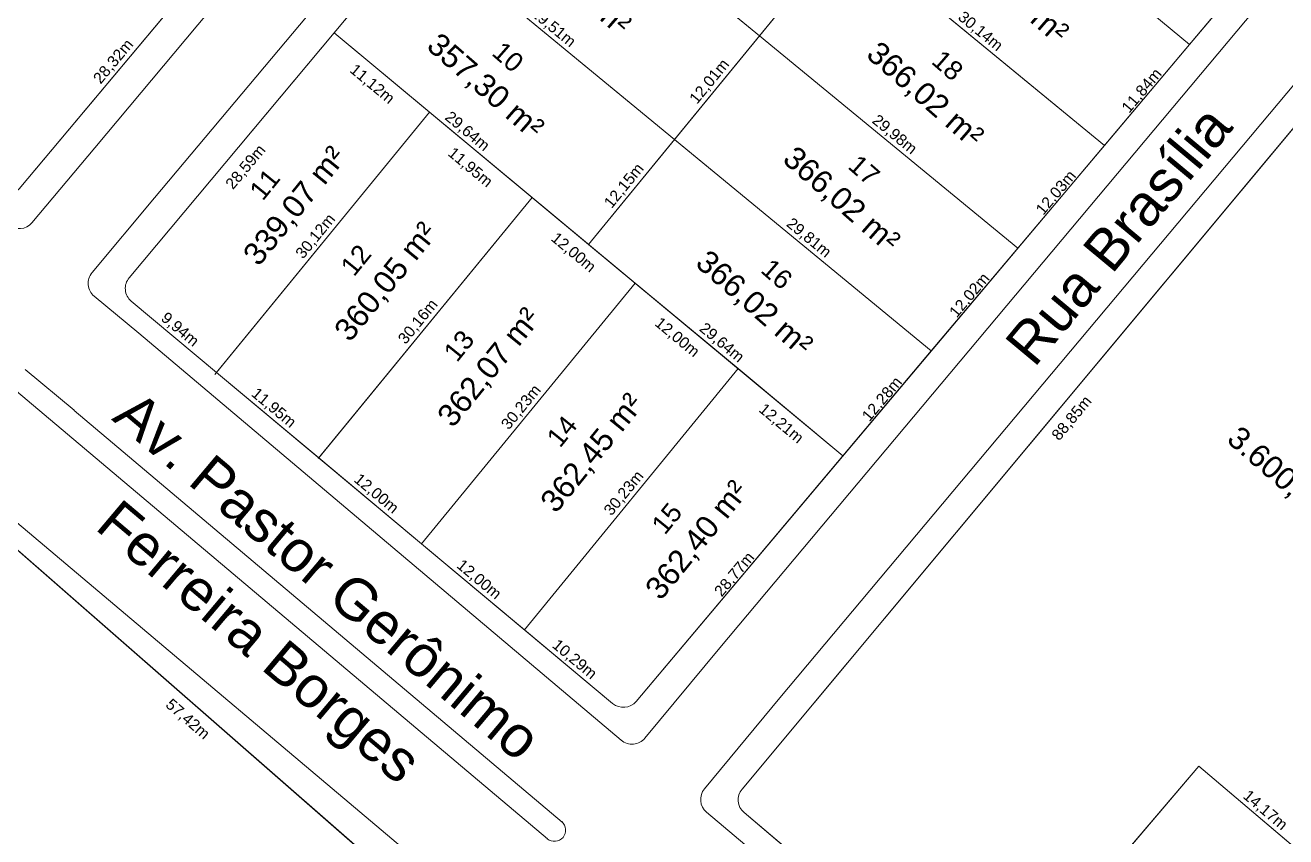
# Model space of a CAD drawing. Header units: metres. Extents: x 3808 to 8215, y 2374 to 6187.
# Drawn here: x 5426.7 to 5539.6, y 3229.2 to 3301.9 of the extents above; entities that cross this region are included whole.
import ezdxf

# ---------------------------------------------------------------- set-up
doc = ezdxf.new("R2010")
doc.units = ezdxf.units.M
for name, color, linetype in [('Areas Lotes', 1, 'Continuous'), ('Calçada', 8, 'Continuous'), ('COTAS', 7, 'Continuous'), ('Lote', 7, 'Continuous'), ('Nome das Ruas', 7, 'Continuous'), ('Nº Lote', 7, 'Continuous'), ('quadras', 7, 'Continuous')]:
    doc.layers.add(name, color=color, linetype=linetype)
doc.styles.add('Arial', font='arial.ttf')
doc.dimstyles.new('Copy(2) of ISO-25', dxfattribs={"dimtxt": 1, "dimasz": 2.5, "dimexe": 1.25, "dimexo": 0.625, "dimgap": 0.2, "dimtad": 1, "dimtoh": 1, "dimlfac": 1, "dimzin": 1, "dimtxsty": 'Arial', "dimblk": 'NONE', "dimcen": 0, "dimse1": 1, "dimse2": 1, "dimsd1": 1, "dimsd2": 1, "dimclrt": 256, "dimaunit": 1, "dimadec": 3, "dimazin": 0, "dimtfac": 1, "dimtmove": 0, "dimatfit": 3, "dimldrblk": 'NONE', "dimfxl": 1, "dimtolj": 1, "dimtzin": 0, "dimarcsym": 0})

# ---------------------------------------------------------------- blocks, each defined once
blk = doc.blocks.new('*D8899')
at = {"layer": 'Defpoints', "color": 0, "linetype": 'Continuous', "transparency": 16777216}
for p in [(5491.11, 3231.38), (5512.71, 3213.1), (5512.71, 3213.1)]:
    blk.add_point(p, dxfattribs=at)
at = {"layer": 'COTAS', "linetype": 'Continuous', "lineweight": 5, "transparency": 16777216, "insert": (5502.42, 3222.85), "char_height": 1, "attachment_point": 5, "rotation": 319.7597, "style": 'Arial'}
blk.add_mtext('\\A1;28,29m', dxfattribs=at)
blk = doc.blocks.new('_None')
blk = doc.blocks.new('*D8911')
at = {"layer": 'Defpoints', "color": 0, "linetype": 'Continuous', "transparency": 16777216}
for p in [(5547.85, 3301.71), (5549.58, 3300.26), (5490.93, 3233.48)]:
    blk.add_point(p, dxfattribs=at)
at = {"layer": 'COTAS', "linetype": 'Continuous', "lineweight": 5, "transparency": 16777216, "insert": (5520.51, 3266.66), "char_height": 1, "attachment_point": 5, "rotation": 50.1636, "style": 'Arial'}
blk.add_mtext('\\A1;88,85m', dxfattribs=at)
blk = doc.blocks.new('*D8912')
at = {"layer": 'Defpoints', "color": 0, "linetype": 'Continuous', "transparency": 16777216}
for p in [(5531.85, 3235.53), (5531.85, 3235.53), (5512.71, 3213.1)]:
    blk.add_point(p, dxfattribs=at)
at = {"layer": 'COTAS', "linetype": 'Continuous', "lineweight": 5, "transparency": 16777216, "insert": (5521.67, 3224.83), "char_height": 1, "attachment_point": 5, "rotation": 49.5266, "style": 'Arial'}
blk.add_mtext('\\A1;29,49m', dxfattribs=at)
blk = doc.blocks.new('*D8913')
at = {"layer": 'Defpoints', "color": 0, "linetype": 'Continuous', "transparency": 16777216}
for p in [(5531.85, 3235.53), (5542.66, 3226.36), (5542.66, 3226.36)]:
    blk.add_point(p, dxfattribs=at)
at = {"layer": 'COTAS', "linetype": 'Continuous', "lineweight": 5, "transparency": 16777216, "insert": (5537.77, 3231.55), "char_height": 1, "attachment_point": 5, "rotation": 319.6924, "style": 'Arial'}
blk.add_mtext('\\A1;14,17m', dxfattribs=at)
blk = doc.blocks.new('*D8954')
at = {"layer": 'Defpoints', "color": 0, "linetype": 'Continuous', "transparency": 16777216}
for p in [(5436.21, 3277.17), (5443.84, 3270.8), (5443.84, 3270.8)]:
    blk.add_point(p, dxfattribs=at)
at = {"layer": 'COTAS', "linetype": 'Continuous', "lineweight": 5, "transparency": 16777216, "insert": (5440.54, 3274.6), "char_height": 1, "attachment_point": 5, "rotation": 320.1238, "style": 'Arial'}
blk.add_mtext('\\A1;9,94m', dxfattribs=at)
blk = doc.blocks.new('*D8955')
at = {"layer": 'Defpoints', "color": 0, "linetype": 'Continuous', "transparency": 16777216}
for p in [(5443.84, 3270.8), (5452.96, 3263.08), (5453.01, 3263.14)]:
    blk.add_point(p, dxfattribs=at)
at = {"layer": 'COTAS', "linetype": 'Continuous', "lineweight": 5, "transparency": 16777216, "insert": (5448.94, 3267.58), "char_height": 1, "attachment_point": 5, "rotation": 320.1238, "style": 'Arial'}
blk.add_mtext('\\A1;11,95m', dxfattribs=at)
blk = doc.blocks.new('*D8956')
at = {"layer": 'Defpoints', "color": 0, "linetype": 'Continuous', "transparency": 16777216}
for p in [(5452.96, 3263.08), (5462.22, 3255.44), (5462.22, 3255.44)]:
    blk.add_point(p, dxfattribs=at)
at = {"layer": 'COTAS', "linetype": 'Continuous', "lineweight": 5, "transparency": 16777216, "insert": (5458.13, 3259.9), "char_height": 1, "attachment_point": 5, "rotation": 320.1238, "style": 'Arial'}
blk.add_mtext('\\A1;12,00m', dxfattribs=at)
blk = doc.blocks.new('*D8957')
at = {"layer": 'Defpoints', "color": 0, "linetype": 'Continuous', "transparency": 16777216}
for p in [(5462.22, 3255.44), (5471.43, 3247.75), (5471.43, 3247.75)]:
    blk.add_point(p, dxfattribs=at)
at = {"layer": 'COTAS', "linetype": 'Continuous', "lineweight": 5, "transparency": 16777216, "insert": (5467.33, 3252.21), "char_height": 1, "attachment_point": 5, "rotation": 320.1238, "style": 'Arial'}
blk.add_mtext('\\A1;12,00m', dxfattribs=at)
blk = doc.blocks.new('*D8958')
at = {"layer": 'Defpoints', "color": 0, "linetype": 'Continuous', "transparency": 16777216}
for p in [(5471.43, 3247.75), (5479.33, 3241.15), (5479.33, 3241.15)]:
    blk.add_point(p, dxfattribs=at)
at = {"layer": 'COTAS', "linetype": 'Continuous', "lineweight": 5, "transparency": 16777216, "insert": (5475.89, 3245.06), "char_height": 1, "attachment_point": 5, "rotation": 320.1238, "style": 'Arial'}
blk.add_mtext('\\A1;10,29m', dxfattribs=at)
blk = doc.blocks.new('*D8959')
at = {"layer": 'Defpoints', "color": 0, "linetype": 'Continuous', "transparency": 16777216}
for p in [(5499.97, 3263.33), (5500.17, 3263.16), (5481.43, 3241.33)]:
    blk.add_point(p, dxfattribs=at)
at = {"layer": 'COTAS', "linetype": 'Continuous', "lineweight": 5, "transparency": 16777216, "insert": (5490.29, 3252.68), "char_height": 1, "attachment_point": 5, "rotation": 49.8827, "style": 'Arial'}
blk.add_mtext('\\A1;28,77m', dxfattribs=at)
blk = doc.blocks.new('*D8960')
at = {"layer": 'Defpoints', "color": 0, "linetype": 'Continuous', "transparency": 16777216}
for p in [(5507.88, 3272.72), (5508.09, 3272.55), (5499.97, 3263.33)]:
    blk.add_point(p, dxfattribs=at)
at = {"layer": 'COTAS', "linetype": 'Continuous', "lineweight": 5, "transparency": 16777216, "insert": (5503.52, 3268.37), "char_height": 1, "attachment_point": 5, "rotation": 49.8827, "style": 'Arial'}
blk.add_mtext('\\A1;12,28m', dxfattribs=at)
blk = doc.blocks.new('*D8961')
at = {"layer": 'Defpoints', "color": 0, "linetype": 'Continuous', "transparency": 16777216}
for p in [(5515.63, 3281.92), (5515.84, 3281.75), (5507.88, 3272.72)]:
    blk.add_point(p, dxfattribs=at)
at = {"layer": 'COTAS', "linetype": 'Continuous', "lineweight": 5, "transparency": 16777216, "insert": (5511.35, 3277.67), "char_height": 1, "attachment_point": 5, "rotation": 49.8827, "style": 'Arial'}
blk.add_mtext('\\A1;12,02m', dxfattribs=at)
blk = doc.blocks.new('*D8962')
at = {"layer": 'Defpoints', "color": 0, "linetype": 'Continuous', "transparency": 16777216}
for p in [(5523.38, 3291.12), (5523.59, 3290.95), (5515.63, 3281.92)]:
    blk.add_point(p, dxfattribs=at)
at = {"layer": 'COTAS', "linetype": 'Continuous', "lineweight": 5, "transparency": 16777216, "insert": (5519.1, 3286.86), "char_height": 1, "attachment_point": 5, "rotation": 49.8827, "style": 'Arial'}
blk.add_mtext('\\A1;12,03m', dxfattribs=at)
blk = doc.blocks.new('*D8963')
at = {"layer": 'Defpoints', "color": 0, "linetype": 'Continuous', "transparency": 16777216}
for p in [(5531.01, 3300.17), (5531.22, 3300), (5523.38, 3291.12)]:
    blk.add_point(p, dxfattribs=at)
at = {"layer": 'COTAS', "linetype": 'Continuous', "lineweight": 5, "transparency": 16777216, "insert": (5526.79, 3295.99), "char_height": 1, "attachment_point": 5, "rotation": 49.8827, "style": 'Arial'}
blk.add_mtext('\\A1;11,84m', dxfattribs=at)
blk = doc.blocks.new('*D8964')
at = {"layer": 'Defpoints', "color": 0, "linetype": 'Continuous', "transparency": 16777216}
for p in [(5538.7, 3309.3), (5538.91, 3309.13), (5531.01, 3300.17)]:
    blk.add_point(p, dxfattribs=at)
at = {"layer": 'COTAS', "linetype": 'Continuous', "lineweight": 5, "transparency": 16777216, "insert": (5534.45, 3305.08), "char_height": 1, "attachment_point": 5, "rotation": 49.8827, "style": 'Arial'}
blk.add_mtext('\\A1;11,94m', dxfattribs=at)
blk = doc.blocks.new('*D8966')
at = {"layer": 'Defpoints', "color": 0, "linetype": 'Continuous', "transparency": 16777216}
for p in [(5454.37, 3301.2), (5456.28, 3299.6), (5436.02, 3279.28)]:
    blk.add_point(p, dxfattribs=at)
at = {"layer": 'COTAS', "linetype": 'Continuous', "lineweight": 5, "transparency": 16777216, "insert": (5446.5, 3289.16), "char_height": 1, "attachment_point": 5, "rotation": 50.0712, "style": 'Arial'}
blk.add_mtext('\\A1;28,59m', dxfattribs=at)
blk = doc.blocks.new('*D8967')
at = {"layer": 'Defpoints', "color": 0, "linetype": 'Continuous', "transparency": 16777216}
for p in [(5462.09, 3310.42), (5464, 3308.82), (5454.37, 3301.2)]:
    blk.add_point(p, dxfattribs=at)
at = {"layer": 'COTAS', "linetype": 'Continuous', "lineweight": 5, "transparency": 16777216, "insert": (5459.53, 3304.73), "char_height": 1, "attachment_point": 5, "rotation": 50.0712, "style": 'Arial'}
blk.add_mtext('\\A1;12,02m', dxfattribs=at)
blk = doc.blocks.new('*D8978')
at = {"layer": 'Defpoints', "color": 0, "linetype": 'Continuous', "transparency": 16777216}
for p in [(5462.93, 3294.1), (5462.93, 3294.1), (5443.84, 3270.8)]:
    blk.add_point(p, dxfattribs=at)
at = {"layer": 'COTAS', "linetype": 'Continuous', "lineweight": 5, "transparency": 16777216, "insert": (5452.76, 3282.96), "char_height": 1, "attachment_point": 5, "rotation": 50.6829, "style": 'Arial'}
blk.add_mtext('\\A1;30,12m', dxfattribs=at)
blk = doc.blocks.new('*D8979')
at = {"layer": 'Defpoints', "color": 0, "linetype": 'Continuous', "transparency": 16777216}
for p in [(5472.12, 3286.47), (5472.12, 3286.47), (5453.01, 3263.14)]:
    blk.add_point(p, dxfattribs=at)
at = {"layer": 'COTAS', "linetype": 'Continuous', "lineweight": 5, "transparency": 16777216, "insert": (5461.94, 3275.31), "char_height": 1, "attachment_point": 5, "rotation": 50.6829, "style": 'Arial'}
blk.add_mtext('\\A1;30,16m', dxfattribs=at)
blk = doc.blocks.new('*D8980')
at = {"layer": 'Defpoints', "color": 0, "linetype": 'Continuous', "transparency": 16777216}
for p in [(5481.37, 3278.83), (5481.37, 3278.83), (5462.22, 3255.44)]:
    blk.add_point(p, dxfattribs=at)
at = {"layer": 'COTAS', "linetype": 'Continuous', "lineweight": 5, "transparency": 16777216, "insert": (5471.18, 3267.65), "char_height": 1, "attachment_point": 5, "rotation": 50.6829, "style": 'Arial'}
blk.add_mtext('\\A1;30,23m', dxfattribs=at)
blk = doc.blocks.new('*D8981')
at = {"layer": 'Defpoints', "color": 0, "linetype": 'Continuous', "transparency": 16777216}
for p in [(5490.58, 3271.13), (5490.58, 3271.13), (5471.43, 3247.75)]:
    blk.add_point(p, dxfattribs=at)
at = {"layer": 'COTAS', "linetype": 'Continuous', "lineweight": 5, "transparency": 16777216, "insert": (5480.38, 3259.95), "char_height": 1, "attachment_point": 5, "rotation": 50.6829, "style": 'Arial'}
blk.add_mtext('\\A1;30,23m', dxfattribs=at)
blk = doc.blocks.new('*D8982')
at = {"layer": 'Defpoints', "color": 0, "linetype": 'Continuous', "transparency": 16777216}
for p in [(5454.37, 3301.2), (5462.93, 3294.1), (5461.52, 3292.41)]:
    blk.add_point(p, dxfattribs=at)
at = {"layer": 'COTAS', "linetype": 'Continuous', "lineweight": 5, "transparency": 16777216, "insert": (5457.76, 3296.58), "char_height": 1, "attachment_point": 5, "rotation": 320.2874, "style": 'Arial'}
blk.add_mtext('\\A1;11,12m', dxfattribs=at)
blk = doc.blocks.new('*D8983')
at = {"layer": 'Defpoints', "color": 0, "linetype": 'Continuous', "transparency": 16777216}
for p in [(5462.93, 3294.1), (5472.12, 3286.47), (5470.64, 3284.69)]:
    blk.add_point(p, dxfattribs=at)
at = {"layer": 'COTAS', "linetype": 'Continuous', "lineweight": 5, "transparency": 16777216, "insert": (5466.55, 3289.12), "char_height": 1, "attachment_point": 5, "rotation": 320.2874, "style": 'Arial'}
blk.add_mtext('\\A1;11,95m', dxfattribs=at)
blk = doc.blocks.new('*D8984')
at = {"layer": 'Defpoints', "color": 0, "linetype": 'Continuous', "transparency": 16777216}
for p in [(5472.12, 3286.47), (5481.35, 3278.8), (5479.89, 3277.05)]:
    blk.add_point(p, dxfattribs=at)
at = {"layer": 'COTAS', "linetype": 'Continuous', "lineweight": 5, "transparency": 16777216, "insert": (5475.79, 3281.5), "char_height": 1, "attachment_point": 5, "rotation": 320.2874, "style": 'Arial'}
blk.add_mtext('\\A1;12,00m', dxfattribs=at)
blk = doc.blocks.new('*D8985')
at = {"layer": 'Defpoints', "color": 0, "linetype": 'Continuous', "transparency": 16777216}
for p in [(5481.35, 3278.8), (5490.58, 3271.13), (5489.18, 3269.46)]:
    blk.add_point(p, dxfattribs=at)
at = {"layer": 'COTAS', "linetype": 'Continuous', "lineweight": 5, "transparency": 16777216, "insert": (5485.08, 3273.9), "char_height": 1, "attachment_point": 5, "rotation": 320.2874, "style": 'Arial'}
blk.add_mtext('\\A1;12,00m', dxfattribs=at)
blk = doc.blocks.new('*D8986')
at = {"layer": 'Defpoints', "color": 0, "linetype": 'Continuous', "transparency": 16777216}
for p in [(5490.58, 3271.13), (5499.97, 3263.33), (5498.59, 3261.67)]:
    blk.add_point(p, dxfattribs=at)
at = {"layer": 'COTAS', "linetype": 'Continuous', "lineweight": 5, "transparency": 16777216, "insert": (5494.4, 3266.18), "char_height": 1, "attachment_point": 5, "rotation": 320.2874, "style": 'Arial'}
blk.add_mtext('\\A1;12,21m', dxfattribs=at)
blk = doc.blocks.new('*D8987')
at = {"layer": 'Defpoints', "color": 0, "linetype": 'Continuous', "transparency": 16777216}
for p in [(5484.87, 3291.67), (5484.87, 3291.67), (5477.17, 3282.27)]:
    blk.add_point(p, dxfattribs=at)
at = {"layer": 'COTAS', "linetype": 'Continuous', "lineweight": 5, "transparency": 16777216, "insert": (5480.4, 3287.48), "char_height": 1, "attachment_point": 5, "rotation": 50.6829, "style": 'Arial'}
blk.add_mtext('\\A1;12,15m', dxfattribs=at)
blk = doc.blocks.new('*D8988')
at = {"layer": 'Defpoints', "color": 0, "linetype": 'Continuous', "transparency": 16777216}
for p in [(5492.48, 3300.96), (5492.48, 3300.96), (5484.87, 3291.67)]:
    blk.add_point(p, dxfattribs=at)
at = {"layer": 'COTAS', "linetype": 'Continuous', "lineweight": 5, "transparency": 16777216, "insert": (5488.05, 3296.82), "char_height": 1, "attachment_point": 5, "rotation": 50.6829, "style": 'Arial'}
blk.add_mtext('\\A1;12,01m', dxfattribs=at)
blk = doc.blocks.new('*D8989')
at = {"layer": 'Defpoints', "color": 0, "linetype": 'Continuous', "transparency": 16777216}
for p in [(5499.39, 3309.45), (5499.39, 3309.45), (5491.77, 3300.14)]:
    blk.add_point(p, dxfattribs=at)
at = {"layer": 'COTAS', "linetype": 'Continuous', "lineweight": 5, "transparency": 16777216, "insert": (5494.96, 3305.3), "char_height": 1, "attachment_point": 5, "rotation": 50.6829, "style": 'Arial'}
blk.add_mtext('\\A1;12,03m', dxfattribs=at)
blk = doc.blocks.new('*D8992')
at = {"layer": 'Defpoints', "color": 0, "linetype": 'Continuous', "transparency": 16777216}
for p in [(5454.37, 3301.2), (5477.17, 3282.27), (5477.17, 3282.27)]:
    blk.add_point(p, dxfattribs=at)
at = {"layer": 'COTAS', "linetype": 'Continuous', "lineweight": 5, "transparency": 16777216, "insert": (5466.28, 3292.35), "char_height": 1, "attachment_point": 5, "rotation": 320.2874, "style": 'Arial'}
blk.add_mtext('\\A1;29,64m', dxfattribs=at)
blk = doc.blocks.new('*D8993')
at = {"layer": 'Defpoints', "color": 0, "linetype": 'Continuous', "transparency": 16777216}
for p in [(5477.17, 3282.27), (5499.97, 3263.33), (5499.97, 3263.33)]:
    blk.add_point(p, dxfattribs=at)
at = {"layer": 'COTAS', "linetype": 'Continuous', "lineweight": 5, "transparency": 16777216, "insert": (5489.08, 3273.42), "char_height": 1, "attachment_point": 5, "rotation": 320.2874, "style": 'Arial'}
blk.add_mtext('\\A1;29,64m', dxfattribs=at)
blk = doc.blocks.new('*D8994')
at = {"layer": 'Defpoints', "color": 0, "linetype": 'Continuous', "transparency": 16777216}
for p in [(5462.09, 3310.42), (5484.87, 3291.67), (5484.87, 3291.67)]:
    blk.add_point(p, dxfattribs=at)
at = {"layer": 'COTAS', "linetype": 'Continuous', "lineweight": 5, "transparency": 16777216, "insert": (5473.99, 3301.66), "char_height": 1, "attachment_point": 5, "rotation": 320.5434, "style": 'Arial'}
blk.add_mtext('\\A1;29,51m', dxfattribs=at)
blk = doc.blocks.new('*D8995')
at = {"layer": 'Defpoints', "color": 0, "linetype": 'Continuous', "transparency": 16777216}
for p in [(5484.87, 3291.67), (5507.88, 3272.72), (5507.88, 3272.72)]:
    blk.add_point(p, dxfattribs=at)
at = {"layer": 'COTAS', "linetype": 'Continuous', "lineweight": 5, "transparency": 16777216, "insert": (5496.88, 3282.81), "char_height": 1, "attachment_point": 5, "rotation": 320.5434, "style": 'Arial'}
blk.add_mtext('\\A1;29,81m', dxfattribs=at)
blk = doc.blocks.new('*D8996')
at = {"layer": 'Defpoints', "color": 0, "linetype": 'Continuous', "transparency": 16777216}
for p in [(5469.78, 3319.61), (5492.48, 3300.96), (5492.48, 3300.96)]:
    blk.add_point(p, dxfattribs=at)
at = {"layer": 'COTAS', "linetype": 'Continuous', "lineweight": 5, "transparency": 16777216, "insert": (5481.64, 3310.9), "char_height": 1, "attachment_point": 5, "rotation": 320.5787, "style": 'Arial'}
blk.add_mtext('\\A1;29,38m', dxfattribs=at)
blk = doc.blocks.new('*D8997')
at = {"layer": 'Defpoints', "color": 0, "linetype": 'Continuous', "transparency": 16777216}
for p in [(5492.48, 3300.96), (5515.63, 3281.92), (5515.63, 3281.92)]:
    blk.add_point(p, dxfattribs=at)
at = {"layer": 'COTAS', "linetype": 'Continuous', "lineweight": 5, "transparency": 16777216, "insert": (5504.56, 3292.06), "char_height": 1, "attachment_point": 5, "rotation": 320.5787, "style": 'Arial'}
blk.add_mtext('\\A1;29,98m', dxfattribs=at)
blk = doc.blocks.new('*D8999')
at = {"layer": 'Defpoints', "color": 0, "linetype": 'Continuous', "transparency": 16777216}
for p in [(5500.1, 3310.26), (5523.38, 3291.12), (5523.38, 3291.12)]:
    blk.add_point(p, dxfattribs=at)
at = {"layer": 'COTAS', "linetype": 'Continuous', "lineweight": 5, "transparency": 16777216, "insert": (5512.25, 3301.31), "char_height": 1, "attachment_point": 5, "rotation": 320.5759, "style": 'Arial'}
blk.add_mtext('\\A1;30,14m', dxfattribs=at)
blk = doc.blocks.new('*D9001')
at = {"layer": 'Defpoints', "color": 0, "linetype": 'Continuous', "transparency": 16777216}
for p in [(5507.67, 3319.51), (5531.01, 3300.17), (5531.01, 3300.17)]:
    blk.add_point(p, dxfattribs=at)
at = {"layer": 'COTAS', "linetype": 'Continuous', "lineweight": 5, "transparency": 16777216, "insert": (5519.85, 3310.46), "char_height": 1, "attachment_point": 5, "rotation": 320.3681, "style": 'Arial'}
blk.add_mtext('\\A1;30,31m', dxfattribs=at)
blk = doc.blocks.new('*D9017')
at = {"layer": 'Defpoints', "color": 0, "linetype": 'Continuous', "transparency": 16777216}
for p in [(5444.36, 3308.94), (5444.36, 3308.94), (5426.15, 3287.25)]:
    blk.add_point(p, dxfattribs=at)
at = {"layer": 'COTAS', "linetype": 'Continuous', "lineweight": 5, "transparency": 16777216, "insert": (5434.65, 3298.61), "char_height": 1, "attachment_point": 5, "rotation": 49.9873, "style": 'Arial'}
blk.add_mtext('\\A1;28,32m', dxfattribs=at)
blk = doc.blocks.new('*D1635')
at = {"layer": 'Defpoints', "color": 0, "linetype": 'Continuous', "transparency": 16777216}
for p in [(5420.54, 3259.66), (5463.79, 3221.89), (5462.32, 3220.21)]:
    blk.add_point(p, dxfattribs=at)
at = {"layer": 'COTAS', "linetype": 'Continuous', "lineweight": 5, "transparency": 16777216, "insert": (5441.23, 3239.7), "char_height": 1, "attachment_point": 5, "rotation": 318.8697, "style": 'Arial'}
blk.add_mtext('\\A1;57,42m', dxfattribs=at)

msp = doc.modelspace()

# ---------------------------------------------------------------- linework, layer by layer
at = {"layer": 'Calçada', "linetype": 'Continuous', "lineweight": 5}
for p, q in [((5432.935, 3290.916), (5501.348, 3372.532)), ((5506.702, 3368.023), (5438.299, 3286.419)), ((5488.927, 3246.132), (5557.138, 3327.49)), ((5427.309, 3284.205), (5432.935, 3290.916)), ((5438.299, 3286.419), (5432.696, 3279.735)), ((5432.885, 3277.618), (5436.874, 3274.298)), ((5436.874, 3274.298), (5480.106, 3237.853)), ((5426.708, 3271.05), (5431.089, 3267.403)), ((5473.497, 3229.022), (5425.346, 3269.59)), ((5431.094, 3267.399), (5474.809, 3230.53)), ((5482.228, 3238.043), (5488.927, 3246.132))]:
    msp.add_line(p, q, dxfattribs=at)
at = {"layer": 'Calçada', "linetype": 'Continuous', "lineweight": 5, "flags": 128}
for points in [[(5556.893, 3173.122, 0.4193987), (5559.024, 3173.323), (5562.698, 3177.84), (5633.199, 3261.857), (5637.17, 3266.795, 0.4083348), (5636.965, 3268.884), (5632.672, 3272.481), (5571.503, 3324.02), (5567.798, 3327.057, 0.41312), (5565.691, 3326.852), (5562.519, 3323.012), (5494.305, 3241.651), (5487.564, 3233.511, 0.4116651), (5487.752, 3231.408), (5556.893, 3173.122)], [(5388.36, 3125.83, -0.4039094), (5386.286, 3125.633), (5381.353, 3129.565), (5343.285, 3161.656), (5338.937, 3165.699, -0.3941327), (5338.792, 3167.741), (5343.814, 3173.95), (5413.664, 3257.031), (5417.92, 3262.108, -0.4132041), (5420.029, 3262.298), (5424.03, 3258.967), (5467.369, 3222.433, -0.4116651), (5467.557, 3220.329), (5462.617, 3214.364), (5394.131, 3132.568), (5388.36, 3125.83)]]:
    msp.add_lwpolyline(points, format="xyb", dxfattribs=at)
at = {"layer": 'Calçada', "linetype": 'Continuous', "lineweight": 5}
for centre, radius, start, end in [((5426.159, 3285.169), 1.5, 230.22507, 320.02753), ((5433.845, 3278.771), 1.5, 140.02753, 230.22507), ((5481.073, 3239), 1.5, 229.86924, 320.36822), ((5474.125, 3229.8), 1, 229.86924, 49.86924), ((5475.522, 3229.946), 1.5, 140.32903, 140.37811)]:
    msp.add_arc(centre, radius, start, end, dxfattribs=at)
at = {"layer": 'Lote', "linetype": 'Continuous', "lineweight": 5}
for p, q in [((5485.239, 3338.082), (5531.012, 3300.173)), ((5469.635, 3319.731), (5492.476, 3300.955)), ((5507.883, 3272.724), (5462.085, 3310.419)), ((5498.239, 3307.992), (5477.171, 3282.268)), ((5502.369, 3308.399), (5523.385, 3291.122)), ((5454.373, 3301.204), (5499.97, 3263.332)), ((5515.632, 3281.92), (5492.476, 3300.955)), ((5531.025, 3300.162), (5531.025, 3300.162)), ((5462.926, 3294.1), (5443.693, 3270.617)), ((5472.115, 3286.468), (5452.96, 3263.079)), ((5481.346, 3278.8), (5462.217, 3255.443)), ((5490.581, 3271.139), (5471.426, 3247.75)), ((5500.175, 3263.161), (5500.175, 3263.161)), ((5512.707, 3213.097), (5531.847, 3235.528)), ((5531.847, 3235.528), (5576.707, 3197.474))]:
    msp.add_line(p, q, dxfattribs=at)
at = {"layer": 'Lote', "linetype": 'Continuous', "lineweight": 5, "flags": 128}
for points in [[(5497.831, 3312.13), (5477.504, 3328.841), (5469.78, 3319.612), (5492.476, 3300.955), (5498.239, 3307.992)], [(5502.369, 3308.399), (5523.385, 3291.122), (5531.012, 3300.173), (5507.669, 3319.506), (5501.961, 3312.537)], [(5498.239, 3307.992), (5492.476, 3300.955), (5515.632, 3281.92), (5523.385, 3291.122), (5502.369, 3308.399)]]:
    msp.add_lwpolyline(points, dxfattribs=at)
for points in [[(5531.012, 3300.173), (5538.705, 3309.303), (5515.234, 3328.744), (5507.669, 3319.506)], [(5484.869, 3291.667), (5492.476, 3300.955), (5469.78, 3319.612), (5462.085, 3310.419)], [(5477.171, 3282.268), (5484.869, 3291.667), (5462.085, 3310.419), (5454.373, 3301.204)], [(5492.476, 3300.955), (5484.869, 3291.667), (5507.883, 3272.724), (5515.632, 3281.92)], [(5472.115, 3286.468), (5462.926, 3294.1), (5443.84, 3270.796), (5453.008, 3263.137)], [(5484.869, 3291.667), (5477.171, 3282.268), (5499.97, 3263.332), (5507.883, 3272.724)], [(5453.008, 3263.137), (5462.217, 3255.443), (5481.346, 3278.8), (5472.115, 3286.468)], [(5462.217, 3255.443), (5471.426, 3247.75), (5490.576, 3271.134), (5481.346, 3278.8)], [(5512.707, 3213.097), (5523.527, 3203.94), (5542.656, 3226.359), (5531.847, 3235.528)]]:
    msp.add_lwpolyline(points, close=True, dxfattribs=at)
for points in [[(5407.506, 3300.917), (5424.043, 3287.066, 0.413889), (5426.155, 3287.251), (5444.364, 3308.943), (5426.661, 3324.286)], [(5436.024, 3279.282, 0.4144826), (5436.213, 3277.168), (5443.84, 3270.796), (5462.926, 3294.1), (5454.373, 3301.204)], [(5499.97, 3263.332), (5490.576, 3271.134), (5471.426, 3247.75), (5479.326, 3241.15, 0.4129819), (5481.435, 3241.335)]]:
    msp.add_lwpolyline(points, format="xyb", close=True, dxfattribs=at)
msp.add_lwpolyline([(5568.41, 3256.541), (5574.12, 3263.234), (5582.738, 3272.01), (5547.845, 3301.71), (5490.925, 3233.481, 0.4121505), (5491.108, 3231.375), (5512.707, 3213.097), (5531.847, 3235.528), (5542.656, 3226.359), (5564.596, 3252.072)], format="xyb", dxfattribs=at)
at = {"layer": 'quadras', "linetype": 'Continuous', "lineweight": 5}
for p, q in [((5426.155, 3287.251), (5501.616, 3377.142)), ((5511.158, 3369.05), (5436.024, 3279.282)), ((5481.435, 3241.335), (5557.036, 3331.059)), ((5566.195, 3323.706), (5490.925, 3233.481)), ((5436.213, 3277.168), (5479.326, 3241.15)), ((5463.786, 3221.888), (5420.539, 3259.656)), ((5491.108, 3231.375), (5556.704, 3175.863))]:
    msp.add_line(p, q, dxfattribs=at)
at = {"layer": 'quadras', "linetype": 'Continuous', "lineweight": 5, "flags": 128}
for points in [[(5463.949, 3219.795, 0.4082172), (5463.786, 3221.888), (5420.539, 3259.656, 0.420224), (5418.402, 3259.489), (5342.442, 3168.825, 0.4134064), (5342.625, 3166.715), (5386.529, 3129.724, 0.4150326), (5388.645, 3129.908)], [(5342.442, 3168.825, 0.4134064), (5342.625, 3166.715), (5386.529, 3129.724, 0.4150326), (5388.645, 3129.908), (5463.949, 3219.795, 0.4082172), (5463.786, 3221.888), (5420.539, 3259.656, 0.420224), (5418.402, 3259.489)]]:
    msp.add_lwpolyline(points, format="xyb", close=True, dxfattribs=at)
at = {"layer": 'quadras', "linetype": 'Continuous', "lineweight": 5}
for centre, start, end in [((5437.174, 3278.319), 140.07116, 230.12378), ((5480.288, 3242.301), 230.12378, 319.88274), ((5492.077, 3232.52), 140.16357, 229.75971)]:
    msp.add_arc(centre, 1.5, start, end, dxfattribs=at)

# ---------------------------------------------------------------- texts
at = {"layer": 'Areas Lotes', "color": 1, "lineweight": 5, "style": 'Arial'}
for s, height, rotation, p in [('353,23 m²', 2.0071, 318.90341, (5470.368, 3309.164)), ('366,02 m²', 2.0071, 318.90341, (5509.566, 3308.415)), ('357,30 m²', 2.0071, 318.90341, (5462.555, 3299.861)), ('366,02 m²', 2.0071, 318.90341, (5501.942, 3299.106)), ('339,07 m²', 2.0071, 50.94257, (5447.616, 3280.208)), ('366,02 m²', 2.0071, 318.90341, (5494.45, 3289.722)), ('360,05 m²', 2.0071, 50.94257, (5455.786, 3273.422)), ('366,02 m²', 2.0071, 318.90341, (5486.637, 3280.419)), ('362,07 m²', 2.0071, 50.94257, (5465.017, 3265.755)), ('362,45 m²', 2.0071, 50.94257, (5474.247, 3258.088)), ('3.600,70 m²', 2.00712, 318.90341, (5534.242, 3264.649)), ('362,40 m²', 2.0071, 50.94257, (5483.64, 3250.286))]:
    msp.add_text(s, height=height, rotation=rotation, dxfattribs=at).set_placement(p)
at = {"layer": 'Nome das Ruas', "lineweight": 5, "style": 'Arial'}
for s, rotation, p in [('Rua Brasília', 50.27315, (5517.102, 3271.147, 190.804)), ('Av. Pastor Gerônimo ', 319.86216, (5434.381, 3266.592, 190.804)), ('Ferreira Borges', 319.86216, (5432.855, 3256.822, 190.804))]:
    msp.add_text(s, height=3.68425, rotation=rotation, dxfattribs=at).set_placement(p)
at = {"layer": 'Nº Lote', "lineweight": 5, "style": 'Arial'}
for s, rotation, p in [('10', 318.90341, (5468.413, 3299.282, 1.156)), ('18', 318.90341, (5507.8, 3298.527, 1.156)), ('17', 318.90341, (5500.308, 3289.143, 1.156)), ('11', 50.94257, (5447.986, 3286.082, 1.156)), ('12', 50.94257, (5456.156, 3279.296, 1.156)), ('16', 318.90341, (5492.495, 3279.84, 1.156)), ('13', 50.94257, (5465.387, 3271.629, 1.156)), ('14', 50.94257, (5474.617, 3263.963, 1.156)), ('15', 50.94257, (5484.01, 3256.161, 1.156))]:
    msp.add_text(s, height=1.706, rotation=rotation, dxfattribs=at).set_placement(p)

# ---------------------------------------------------------------- dimensions: what is measured, and where the dimension line sits
at = {"layer": 'COTAS', "linetype": 'Continuous', "lineweight": 5}
for p1, p2, distance, picture, middle in [((5469.78, 3319.612), (5492.476, 3300.955), 0, '*D8996', (5481.636, 3310.902)), ((5507.669, 3319.506), (5531.012, 3300.173), 0, '*D9001', (5519.851, 3310.456)), ((5462.085, 3310.419), (5484.869, 3291.667), 0, '*D8994', (5473.986, 3301.661)), ((5500.1, 3310.265), (5523.385, 3291.122), 0, '*D8999', (5512.251, 3301.312)), ((5426.155, 3287.251), (5444.364, 3308.943), 0, '*D9017', (5434.646, 3298.612)), ((5436.024, 3279.282), (5454.373, 3301.204), -2.493, '*D8966', (5446.496, 3289.157)), ((5454.373, 3301.204), (5462.926, 3294.1), -2.2, '*D8982', (5457.755, 3296.576)), ((5454.373, 3301.204), (5477.171, 3282.268), 0, '*D8992', (5466.284, 3292.352)), ((5490.925, 3233.481), (5547.845, 3301.71), -2.261, '*D8911', (5520.506, 3266.661)), ((5492.476, 3300.955), (5515.632, 3281.92), 0, '*D8997', (5504.562, 3292.056)), ((5443.84, 3270.796), (5462.926, 3294.1), 0, '*D8978', (5452.763, 3282.956)), ((5462.926, 3294.1), (5472.115, 3286.468), -2.313, '*D8983', (5466.554, 3289.12)), ((5477.171, 3282.268), (5484.869, 3291.667), 0, '*D8987', (5480.4, 3287.475)), ((5484.869, 3291.667), (5507.883, 3272.724), 0, '*D8995', (5496.885, 3282.814)), ((5453.008, 3263.137), (5472.115, 3286.468), 0, '*D8979', (5461.942, 3275.31)), ((5472.115, 3286.468), (5481.346, 3278.8), -2.277, '*D8984', (5475.788, 3281.499)), ((5477.171, 3282.268), (5499.97, 3263.332), 0, '*D8993', (5489.082, 3273.416)), ((5462.217, 3255.443), (5481.372, 3278.832), 0, '*D8980', (5471.175, 3267.645)), ((5481.346, 3278.8), (5490.576, 3271.134), -2.182, '*D8985', (5485.079, 3273.905)), ((5436.213, 3277.168), (5443.84, 3270.796), 0, '*D8954', (5440.54, 3274.597)), ((5471.4255, 3247.7504), (5490.5765, 3271.134), 0, '*D8981', (5480.3813, 3259.9497)), ((5490.576, 3271.134), (5499.97, 3263.332), -2.167, '*D8986', (5494.4, 3266.183)), ((5481.4347, 3241.3348), (5499.9696, 3263.3322), -0.2675, '*D8959', (5490.2942, 3252.6773)), ((5420.539, 3259.656), (5463.786, 3221.888), -2.224, '*D1635', (5441.226, 3239.7)), ((5512.707, 3213.097), (5531.847, 3235.528), 0, '*D8912', (5521.668, 3224.833)), ((5531.847, 3235.528), (5542.656, 3226.359), 0, '*D8913', (5537.77, 3231.555)), ((5491.108, 3231.375), (5512.707, 3213.097), 0, '*D8899', (5502.425, 3222.847))]:
    dim = msp.add_aligned_dim(p1=p1, p2=p2, distance=distance, dimstyle='Copy(2) of ISO-25', override={"dimpost": 'm'}, dxfattribs=at)
    dim.commit()
    dim.dimension.update_dxf_attribs({"geometry": picture, "text_midpoint": middle})
for base, p1, p2, angle, picture, middle in [((5463.997, 3308.819), (5454.373, 3301.204), (5462.085, 3310.419), 230.07116, '*D8967', (5459.527, 3304.725)), ((5499.39, 3309.449), (5491.766, 3300.14), (5499.39, 3309.449), 230.68287, '*D8989', (5494.958, 3305.302)), ((5538.909, 3309.131), (5531.012, 3300.173), (5538.705, 3309.303), 229.88274, '*D8964', (5534.45, 3305.082)), ((5492.476, 3300.955), (5484.869, 3291.667), (5492.476, 3300.955), 230.68287, '*D8988', (5488.052, 3296.819)), ((5531.216, 3300.001), (5523.385, 3291.122), (5531.012, 3300.173), 229.88274, '*D8963', (5526.79, 3295.991)), ((5523.589, 3290.949), (5515.632, 3281.92), (5523.385, 3291.122), 229.88274, '*D8962', (5519.1, 3286.865)), ((5515.83622, 3281.74784), (5507.88332, 3272.72434), (5515.63167, 3281.92019), 229.88274, '*D8961', (5511.34953, 3277.66601)), ((5508.088, 3272.552), (5499.97, 3263.332), (5507.883, 3272.724), 229.88274, '*D8960', (5503.518, 3268.372)), ((5453.008, 3263.136), (5443.84, 3270.796), (5452.96, 3263.079), 140.12378, '*D8955', (5448.938, 3267.581)), ((5462.217, 3255.443), (5452.96, 3263.079), (5462.217, 3255.443), 140.12378, '*D8956', (5458.126, 3259.905)), ((5471.426, 3247.75), (5462.217, 3255.443), (5471.426, 3247.75), 140.12378, '*D8957', (5467.335, 3252.212)), ((5479.326, 3241.15), (5471.426, 3247.75), (5479.326, 3241.15), 140.12378, '*D8958', (5475.889, 3245.065))]:
    dim = msp.add_linear_dim(base=base, p1=p1, p2=p2, angle=angle, dimstyle='Copy(2) of ISO-25', override={"dimpost": 'm', "dimtmove": 1}, dxfattribs=at)
    dim.commit()
    dim.dimension.update_dxf_attribs({"geometry": picture, "text_midpoint": middle})

doc.saveas('drawing.dxf')
